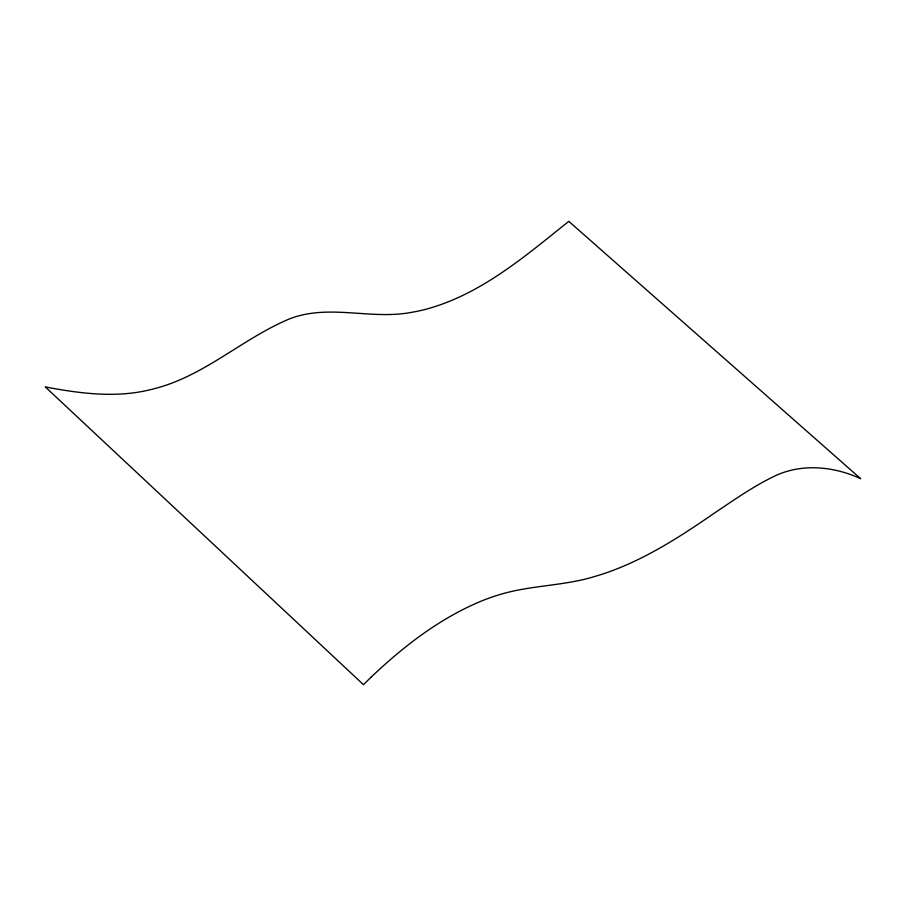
<?xml version="1.0" encoding="UTF-8"?>
<svg xmlns="http://www.w3.org/2000/svg" width="906" height="906" viewBox="0 0 906 906"><rect width="100%" height="100%" fill="white"/><g stroke="black" fill="none" stroke-linecap="round" stroke-linejoin="round"><path stroke-width="1.36" d="M371.256 677.009L363.442 684.664L45.3 386.941C76.364 392.796 108.46 397.281 139.932 391.879A185.3 140.328 -54.1 0 0 155.47 388.38C204.96 375.424 242.819 338.47 289.263 318.991C328.368 303.544 370.441 319.965 410.656 312.491A190.147 144.009 -54.1 0 0 424.733 309.58C480.225 295.028 524.982 256.364 568.798 221.336L860.7 478.719C833.486 466.103 800.711 463.011 773.305 476.749C752.603 486.816 733.747 500.18 714.641 512.921C682.954 534.857 650.293 556.114 614.132 569.965A255.322 193.363 -54.1 0 1 595.231 576.329C563.815 586.171 530.236 585.072 498.821 594.868A212.751 161.121 -54.1 0 0 482.275 600.689C440.361 617.892 403.895 646.023 371.256 677.009"/></g></svg>
